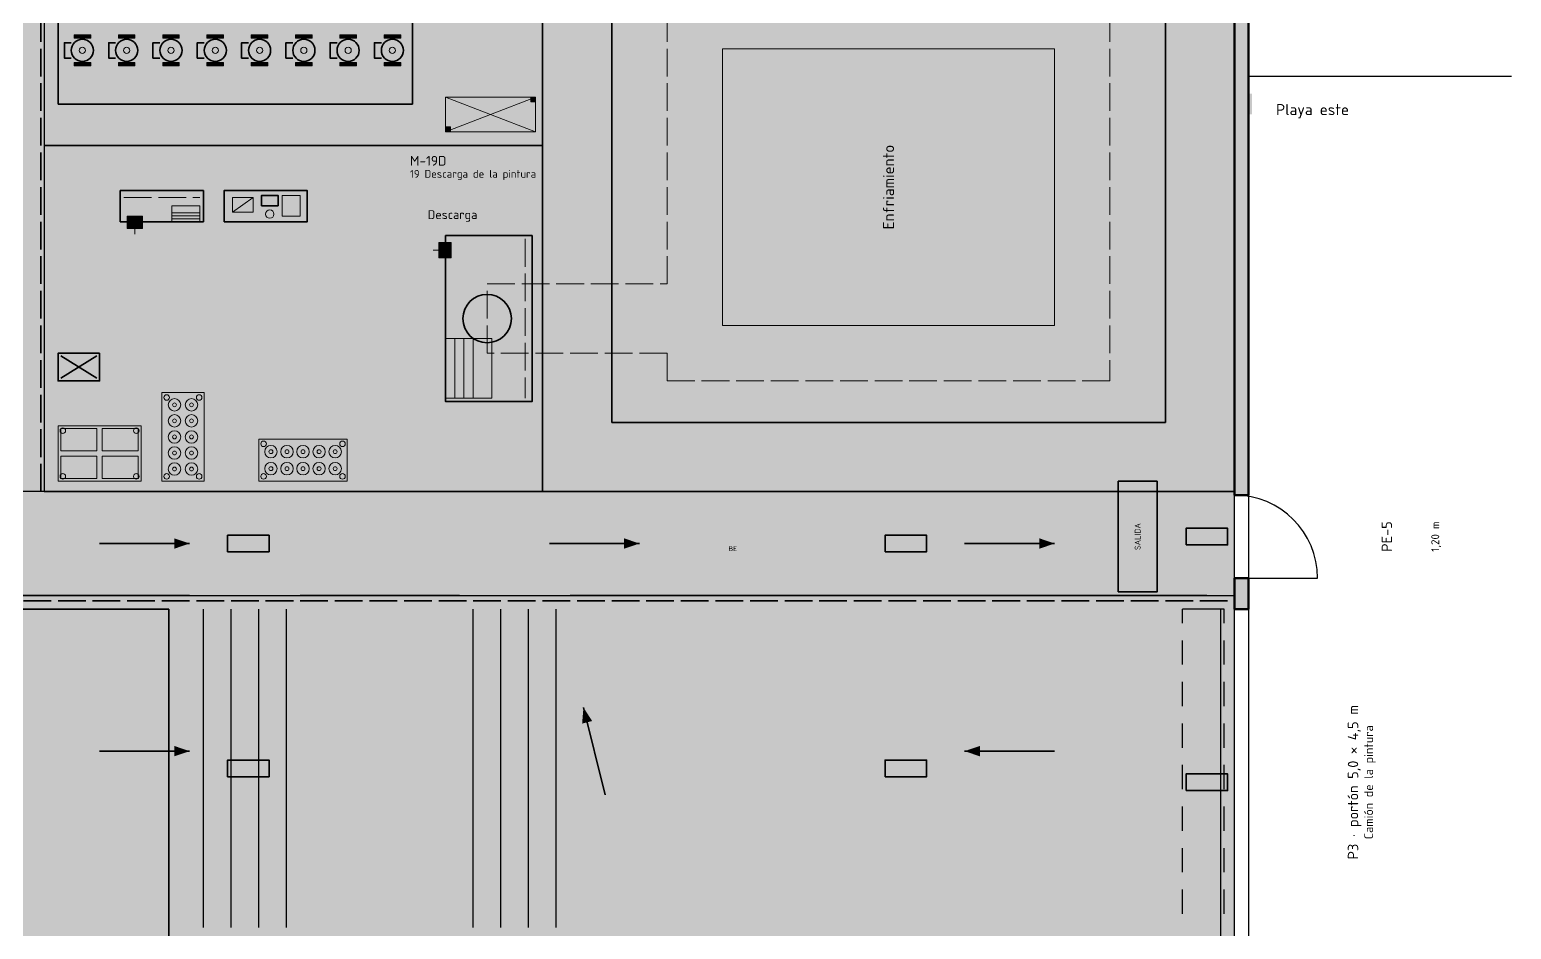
# Model space of a CAD drawing. Header units: millimetres. Extents: x 0 to 1189, y 0 to 841.
# Drawn here: x 678.9 to 893, y 304.8 to 434.8 of the extents above; entities that cross this region are included whole.
import ezdxf
from ezdxf.enums import TextEntityAlignment as Align

# ---------------------------------------------------------------- set-up
doc = ezdxf.new("R2010")
doc.units = ezdxf.units.MM
doc.linetypes.add('IRAM-E-TRAZOS', pattern=[5, 4, -1])
for name, color, linetype, lineweight in [('A-ABERTURA', 7, 'CONTINUOUS', 25), ('A-COLUMNA', 7, 'CONTINUOUS', 50), ('A-EQUIPO-FINO', 8, 'CONTINUOUS', 13), ('A-EQUIPO-OCULTO', 8, 'IRAM-E-TRAZOS', 13), ('A-EQUIPO-RELLENO', 9, 'CONTINUOUS', 13), ('A-EXTERIOR', 8, 'CONTINUOUS', 25), ('A-MURO', 7, 'CONTINUOUS', 50), ('A-RELLENO', 9, 'CONTINUOUS', 13), ('A-SECTOR', 1, 'CONTINUOUS', 25), ('A-SECTOR-TXT', 1, 'CONTINUOUS', 25), ('A-TEXTO', 7, 'CONTINUOUS', 18), ('I-SOLD', 211, 'CONTINUOUS', 35), ('S-ESCAPE', 3, 'CONTINUOUS', 35), ('S-SENAL', 7, 'CONTINUOUS', 18)]:
    doc.layers.add(name, color=color, linetype=linetype, lineweight=lineweight)
for name, color, linetype, lineweight, true_color in [('A-DEFENSA', 2, 'CONTINUOUS', 35, 0xe6b400), ('A-DEM-AM', 2, 'CONTINUOUS', 35, 0xd7a500), ('A-DEM-RO', 1, 'CONTINUOUS', 35, 0xd21e1e), ('A-EQUIPO', 30, 'CONTINUOUS', 35, 0xe67800), ('A-PASILLO', 2, 'IRAM-E-TRAZOS', 35, 0xd7a500), ('A-SENDA', 2, 'CONTINUOUS', 25, 0xd7a500)]:
    doc.layers.add(name, color=color, linetype=linetype, lineweight=lineweight, true_color=true_color)
doc.styles.add('ISO3098', font='isocpeur.ttf')

msp = doc.modelspace()

# ---------------------------------------------------------------- hatches: boundary and pattern name
at = {"layer": 'A-ABERTURA', "true_color": 0x3c3c3c}
h = msp.add_hatch(color=7, dxfattribs=at)
h.dxf.hatch_style = 1
h.paths.add_polyline_path([(851, 351), (851, 353.5), (855, 353.5), (855, 351)])
at = {"layer": 'A-COLUMNA', "true_color": 0x000000}
h = msp.add_hatch(color=7, dxfattribs=at)
h.dxf.hatch_style = 1
h.paths.add_polyline_path([(852.5, 422.5), (855.5, 422.5), (855.5, 425.5), (852.5, 425.5)])
h = msp.add_hatch(color=7, dxfattribs=at)
h.dxf.hatch_style = 1
h.paths.add_polyline_path([(699, 351), (703, 351), (703, 355), (699, 355)])
h = msp.add_hatch(color=7, dxfattribs=at)
h.dxf.hatch_style = 1
h.paths.add_polyline_path([(775, 351), (779, 351), (779, 355), (775, 355)])
h = msp.add_hatch(color=7, dxfattribs=at)
h.dxf.hatch_style = 1
h.paths.add_polyline_path([(851, 351), (855, 351), (855, 355), (851, 355)])
at = {"layer": 'A-EQUIPO-RELLENO', "true_color": 0xfff8f0}
h = msp.add_hatch(color=7, dxfattribs=at)
h.dxf.hatch_style = 1
h.paths.add_polyline_path([(763, 378), (843, 378), (843, 628), (763, 628)])
at = {"layer": 'A-EQUIPO-RELLENO', "true_color": 0xf0786e}
h = msp.add_hatch(color=7, dxfattribs=at)
h.dxf.hatch_style = 1
h.paths.add_polyline_path([(688.12, 431.75), (688.07, 432.16), (687.91, 432.55), (687.65, 432.88), (687.32, 433.14), (686.93, 433.3), (686.52, 433.35), (686.11, 433.3), (685.72, 433.14), (685.39, 432.88), (685.13, 432.55), (684.97, 432.16), (684.92, 431.75), (684.97, 431.34), (685.13, 430.95), (685.39, 430.62), (685.72, 430.36), (686.11, 430.2), (686.52, 430.15), (686.93, 430.2), (687.32, 430.36), (687.65, 430.62), (687.91, 430.95), (688.07, 431.34)])
at = {"layer": 'A-EQUIPO-RELLENO', "true_color": 0x969ba0}
h = msp.add_hatch(color=7, dxfattribs=at)
h.dxf.hatch_style = 1
h.paths.add_polyline_path([(685.32, 433.5), (687.72, 433.5), (687.72, 434), (685.32, 434)])
at = {"layer": 'A-EQUIPO-RELLENO', "true_color": 0xf0786e}
h = msp.add_hatch(color=7, dxfattribs=at)
h.dxf.hatch_style = 1
h.paths.add_polyline_path([(694.52, 431.75), (694.47, 432.16), (694.31, 432.55), (694.05, 432.88), (693.72, 433.14), (693.33, 433.3), (692.92, 433.35), (692.51, 433.3), (692.12, 433.14), (691.79, 432.88), (691.53, 432.55), (691.37, 432.16), (691.32, 431.75), (691.37, 431.34), (691.53, 430.95), (691.79, 430.62), (692.12, 430.36), (692.51, 430.2), (692.92, 430.15), (693.33, 430.2), (693.72, 430.36), (694.05, 430.62), (694.31, 430.95), (694.47, 431.34)])
at = {"layer": 'A-EQUIPO-RELLENO', "true_color": 0x969ba0}
h = msp.add_hatch(color=7, dxfattribs=at)
h.dxf.hatch_style = 1
h.paths.add_polyline_path([(691.72, 433.5), (694.12, 433.5), (694.12, 434), (691.72, 434)])
at = {"layer": 'A-EQUIPO-RELLENO', "true_color": 0xf0786e}
h = msp.add_hatch(color=7, dxfattribs=at)
h.dxf.hatch_style = 1
h.paths.add_polyline_path([(700.92, 431.75), (700.87, 432.16), (700.71, 432.55), (700.45, 432.88), (700.12, 433.14), (699.73, 433.3), (699.32, 433.35), (698.91, 433.3), (698.52, 433.14), (698.19, 432.88), (697.93, 432.55), (697.77, 432.16), (697.72, 431.75), (697.77, 431.34), (697.93, 430.95), (698.19, 430.62), (698.52, 430.36), (698.91, 430.2), (699.32, 430.15), (699.73, 430.2), (700.12, 430.36), (700.45, 430.62), (700.71, 430.95), (700.87, 431.34)])
at = {"layer": 'A-EQUIPO-RELLENO', "true_color": 0x969ba0}
h = msp.add_hatch(color=7, dxfattribs=at)
h.dxf.hatch_style = 1
h.paths.add_polyline_path([(698.12, 433.5), (700.52, 433.5), (700.52, 434), (698.12, 434)])
at = {"layer": 'A-EQUIPO-RELLENO', "true_color": 0xf0786e}
h = msp.add_hatch(color=7, dxfattribs=at)
h.dxf.hatch_style = 1
h.paths.add_polyline_path([(707.32, 431.75), (707.27, 432.16), (707.11, 432.55), (706.85, 432.88), (706.52, 433.14), (706.13, 433.3), (705.72, 433.35), (705.31, 433.3), (704.92, 433.14), (704.59, 432.88), (704.33, 432.55), (704.17, 432.16), (704.12, 431.75), (704.17, 431.34), (704.33, 430.95), (704.59, 430.62), (704.92, 430.36), (705.31, 430.2), (705.72, 430.15), (706.13, 430.2), (706.52, 430.36), (706.85, 430.62), (707.11, 430.95), (707.27, 431.34)])
at = {"layer": 'A-EQUIPO-RELLENO', "true_color": 0x969ba0}
h = msp.add_hatch(color=7, dxfattribs=at)
h.dxf.hatch_style = 1
h.paths.add_polyline_path([(704.52, 433.5), (706.92, 433.5), (706.92, 434), (704.52, 434)])
at = {"layer": 'A-EQUIPO-RELLENO', "true_color": 0xf0786e}
h = msp.add_hatch(color=7, dxfattribs=at)
h.dxf.hatch_style = 1
h.paths.add_polyline_path([(713.72, 431.75), (713.67, 432.16), (713.51, 432.55), (713.25, 432.88), (712.92, 433.14), (712.53, 433.3), (712.12, 433.35), (711.71, 433.3), (711.32, 433.14), (710.99, 432.88), (710.73, 432.55), (710.57, 432.16), (710.52, 431.75), (710.57, 431.34), (710.73, 430.95), (710.99, 430.62), (711.32, 430.36), (711.71, 430.2), (712.12, 430.15), (712.53, 430.2), (712.92, 430.36), (713.25, 430.62), (713.51, 430.95), (713.67, 431.34)])
at = {"layer": 'A-EQUIPO-RELLENO', "true_color": 0x969ba0}
h = msp.add_hatch(color=7, dxfattribs=at)
h.dxf.hatch_style = 1
h.paths.add_polyline_path([(710.92, 433.5), (713.32, 433.5), (713.32, 434), (710.92, 434)])
at = {"layer": 'A-EQUIPO-RELLENO', "true_color": 0xf0786e}
h = msp.add_hatch(color=7, dxfattribs=at)
h.dxf.hatch_style = 1
h.paths.add_polyline_path([(720.12, 431.75), (720.07, 432.16), (719.91, 432.55), (719.65, 432.88), (719.32, 433.14), (718.93, 433.3), (718.52, 433.35), (718.11, 433.3), (717.72, 433.14), (717.39, 432.88), (717.13, 432.55), (716.97, 432.16), (716.92, 431.75), (716.97, 431.34), (717.13, 430.95), (717.39, 430.62), (717.72, 430.36), (718.11, 430.2), (718.52, 430.15), (718.93, 430.2), (719.32, 430.36), (719.65, 430.62), (719.91, 430.95), (720.07, 431.34)])
at = {"layer": 'A-EQUIPO-RELLENO', "true_color": 0x969ba0}
h = msp.add_hatch(color=7, dxfattribs=at)
h.dxf.hatch_style = 1
h.paths.add_polyline_path([(717.32, 433.5), (719.72, 433.5), (719.72, 434), (717.32, 434)])
at = {"layer": 'A-EQUIPO-RELLENO', "true_color": 0xf0786e}
h = msp.add_hatch(color=7, dxfattribs=at)
h.dxf.hatch_style = 1
h.paths.add_polyline_path([(726.52, 431.75), (726.47, 432.16), (726.31, 432.55), (726.05, 432.88), (725.72, 433.14), (725.33, 433.3), (724.92, 433.35), (724.51, 433.3), (724.12, 433.14), (723.79, 432.88), (723.53, 432.55), (723.37, 432.16), (723.32, 431.75), (723.37, 431.34), (723.53, 430.95), (723.79, 430.62), (724.12, 430.36), (724.51, 430.2), (724.92, 430.15), (725.33, 430.2), (725.72, 430.36), (726.05, 430.62), (726.31, 430.95), (726.47, 431.34)])
at = {"layer": 'A-EQUIPO-RELLENO', "true_color": 0x969ba0}
h = msp.add_hatch(color=7, dxfattribs=at)
h.dxf.hatch_style = 1
h.paths.add_polyline_path([(723.72, 433.5), (726.12, 433.5), (726.12, 434), (723.72, 434)])
at = {"layer": 'A-EQUIPO-RELLENO', "true_color": 0xf0786e}
h = msp.add_hatch(color=7, dxfattribs=at)
h.dxf.hatch_style = 1
h.paths.add_polyline_path([(732.92, 431.75), (732.87, 432.16), (732.71, 432.55), (732.45, 432.88), (732.12, 433.14), (731.73, 433.3), (731.32, 433.35), (730.91, 433.3), (730.52, 433.14), (730.19, 432.88), (729.93, 432.55), (729.77, 432.16), (729.72, 431.75), (729.77, 431.34), (729.93, 430.95), (730.19, 430.62), (730.52, 430.36), (730.91, 430.2), (731.32, 430.15), (731.73, 430.2), (732.12, 430.36), (732.45, 430.62), (732.71, 430.95), (732.87, 431.34)])
at = {"layer": 'A-EQUIPO-RELLENO', "true_color": 0x969ba0}
h = msp.add_hatch(color=7, dxfattribs=at)
h.dxf.hatch_style = 1
h.paths.add_polyline_path([(730.12, 433.5), (732.52, 433.5), (732.52, 434), (730.12, 434)])
at = {"layer": 'A-EQUIPO-RELLENO', "true_color": 0xdcebfa}
h = msp.add_hatch(color=7, dxfattribs=at)
h.dxf.hatch_style = 1
h.paths.add_polyline_path([(779, 392), (827, 392), (827, 432), (779, 432)])
at = {"layer": 'A-EQUIPO-RELLENO', "true_color": 0x969ba0}
h = msp.add_hatch(color=7, dxfattribs=at)
h.dxf.hatch_style = 1
h.paths.add_polyline_path([(685.32, 429.5), (687.72, 429.5), (687.72, 430), (685.32, 430)])
h = msp.add_hatch(color=7, dxfattribs=at)
h.dxf.hatch_style = 1
h.paths.add_polyline_path([(691.72, 429.5), (694.12, 429.5), (694.12, 430), (691.72, 430)])
h = msp.add_hatch(color=7, dxfattribs=at)
h.dxf.hatch_style = 1
h.paths.add_polyline_path([(698.12, 429.5), (700.52, 429.5), (700.52, 430), (698.12, 430)])
h = msp.add_hatch(color=7, dxfattribs=at)
h.dxf.hatch_style = 1
h.paths.add_polyline_path([(704.52, 429.5), (706.92, 429.5), (706.92, 430), (704.52, 430)])
h = msp.add_hatch(color=7, dxfattribs=at)
h.dxf.hatch_style = 1
h.paths.add_polyline_path([(710.92, 429.5), (713.32, 429.5), (713.32, 430), (710.92, 430)])
h = msp.add_hatch(color=7, dxfattribs=at)
h.dxf.hatch_style = 1
h.paths.add_polyline_path([(717.32, 429.5), (719.72, 429.5), (719.72, 430), (717.32, 430)])
h = msp.add_hatch(color=7, dxfattribs=at)
h.dxf.hatch_style = 1
h.paths.add_polyline_path([(723.72, 429.5), (726.12, 429.5), (726.12, 430), (723.72, 430)])
h = msp.add_hatch(color=7, dxfattribs=at)
h.dxf.hatch_style = 1
h.paths.add_polyline_path([(730.12, 429.5), (732.52, 429.5), (732.52, 430), (730.12, 430)])
at = {"layer": 'A-EQUIPO-RELLENO', "true_color": 0xeeeeee}
h = msp.add_hatch(color=7, dxfattribs=at)
h.dxf.hatch_style = 1
h.paths.add_polyline_path([(752, 425), (739, 425), (739, 420), (752, 420)])
at = {"layer": 'A-EQUIPO-RELLENO', "true_color": 0x969ba0}
h = msp.add_hatch(color=7, dxfattribs=at)
h.dxf.hatch_style = 1
h.paths.add_polyline_path([(751.9, 424.9), (751.3, 424.9), (751.3, 424.3), (751.9, 424.3)])
h = msp.add_hatch(color=7, dxfattribs=at)
h.dxf.hatch_style = 1
h.paths.add_polyline_path([(739.7, 420.7), (739.1, 420.7), (739.1, 420.1), (739.7, 420.1)])
at = {"layer": 'A-EQUIPO-RELLENO', "true_color": 0xeedec0}
h = msp.add_hatch(color=7, dxfattribs=at)
h.dxf.hatch_style = 1
h.paths.add_polyline_path([(692, 407), (704, 407), (704, 411.5), (692, 411.5)])
h = msp.add_hatch(color=7, dxfattribs=at)
h.dxf.hatch_style = 1
h.paths.add_polyline_path([(707, 407), (719, 407), (719, 411.5), (707, 411.5)])
at = {"layer": 'A-EQUIPO-RELLENO', "true_color": 0xcdd0d4}
h = msp.add_hatch(color=7, dxfattribs=at)
h.dxf.hatch_style = 1
h.paths.add_polyline_path([(693, 406), (695.2, 406), (695.2, 407.8), (693, 407.8)])
at = {"layer": 'A-EQUIPO-RELLENO', "true_color": 0xeedec0}
h = msp.add_hatch(color=7, dxfattribs=at)
h.dxf.hatch_style = 1
h.paths.add_polyline_path([(739, 405), (739, 381), (751.5, 381), (751.5, 405)])
at = {"layer": 'A-EQUIPO-RELLENO', "true_color": 0xcdd0d4}
h = msp.add_hatch(color=7, dxfattribs=at)
h.dxf.hatch_style = 1
h.paths.add_polyline_path([(738, 404), (738, 401.8), (739.8, 401.8), (739.8, 404)])
at = {"layer": 'A-EQUIPO-RELLENO', "true_color": 0xf5cdc8}
h = msp.add_hatch(color=7, dxfattribs=at)
h.dxf.hatch_style = 1
h.paths.add_polyline_path([(689, 388), (683, 388), (683, 384), (689, 384)])
at = {"layer": 'A-EQUIPO-RELLENO', "true_color": 0xeeeeee}
h = msp.add_hatch(color=7, dxfattribs=at)
h.dxf.hatch_style = 1
h.paths.add_polyline_path([(698, 369.5), (704.1, 369.5), (704.1, 382.3), (698, 382.3)])
h = msp.add_hatch(color=7, dxfattribs=at)
h.dxf.hatch_style = 1
h.paths.add_polyline_path([(683, 369.5), (695, 369.5), (695, 377.5), (683, 377.5)])
at = {"layer": 'A-EQUIPO-RELLENO', "true_color": 0xfaecc8}
h = msp.add_hatch(color=7, dxfattribs=at)
h.dxf.hatch_style = 1
h.paths.add_polyline_path([(683.4, 373.9), (688.6, 373.9), (688.6, 377.1), (683.4, 377.1)])
h = msp.add_hatch(color=7, dxfattribs=at)
h.dxf.hatch_style = 1
h.paths.add_polyline_path([(689.4, 373.9), (694.6, 373.9), (694.6, 377.1), (689.4, 377.1)])
at = {"layer": 'A-EQUIPO-RELLENO', "true_color": 0xeeeeee}
h = msp.add_hatch(color=7, dxfattribs=at)
h.dxf.hatch_style = 1
h.paths.add_polyline_path([(712, 369.5), (724.8, 369.5), (724.8, 375.6), (712, 375.6)])
at = {"layer": 'A-EQUIPO-RELLENO', "true_color": 0xfaecc8}
h = msp.add_hatch(color=7, dxfattribs=at)
h.dxf.hatch_style = 1
h.paths.add_polyline_path([(683.4, 369.9), (688.6, 369.9), (688.6, 373.1), (683.4, 373.1)])
h = msp.add_hatch(color=7, dxfattribs=at)
h.dxf.hatch_style = 1
h.paths.add_polyline_path([(689.4, 369.9), (694.6, 369.9), (694.6, 373.1), (689.4, 373.1)])
at = {"layer": 'A-MURO', "true_color": 0x464646}
h = msp.add_hatch(color=7, dxfattribs=at)
h.dxf.hatch_style = 1
h.paths.add_polyline_path([(855, 640), (855, 367.5), (853, 367.5), (853, 638), (718, 638), (718, 640)])
h = msp.add_hatch(color=7, dxfattribs=at)
h.dxf.hatch_style = 1
h.paths.add_polyline_path([(855, 351), (853, 351), (853, 355.5), (855, 355.5)])
at = {"layer": 'A-RELLENO', "true_color": 0xf6cfc3}
h = msp.add_hatch(color=7, dxfattribs=at)
h.dxf.hatch_style = 1
h.paths.add_polyline_path([(753, 368), (853, 368), (853, 638), (753, 638)])
at = {"layer": 'A-RELLENO', "true_color": 0xf6f6f6}
h = msp.add_hatch(color=7, dxfattribs=at)
h.dxf.hatch_style = 1
h.paths.add_polyline_path([(666, 368), (681, 368), (681, 618), (666, 618)])
at = {"layer": 'A-RELLENO', "true_color": 0xf8d9c0}
h = msp.add_hatch(color=7, dxfattribs=at)
h.dxf.hatch_style = 1
h.paths.add_polyline_path([(681, 418), (753, 418), (753, 523), (681, 523)])
at = {"layer": 'A-RELLENO', "true_color": 0xf6cfc3}
h = msp.add_hatch(color=7, dxfattribs=at)
h.dxf.hatch_style = 1
h.paths.add_polyline_path([(681, 368), (753, 368), (753, 418), (681, 418)])
at = {"layer": 'A-RELLENO', "true_color": 0xfff4b4}
h = msp.add_hatch(color=7, dxfattribs=at)
h.dxf.hatch_style = 1
h.paths.add_polyline_path([(93, 353), (853, 353), (853, 368), (93, 368)])
at = {"layer": 'A-RELLENO', "true_color": 0xe2e2e2}
h = msp.add_hatch(color=7, dxfattribs=at)
h.dxf.hatch_style = 1
h.paths.add_polyline_path([(93, 303), (853, 303), (853, 353), (93, 353)])
at = {"layer": 'S-ESCAPE', "true_color": 0x008c46}
h = msp.add_hatch(color=7, dxfattribs=at)
h.dxf.hatch_style = 1
h.paths.add_polyline_path([(836.2, 353.5), (841.8, 353.5), (841.8, 369.5), (836.2, 369.5)])
h = msp.add_hatch(color=7, dxfattribs=at)
h.dxf.hatch_style = 1
h.paths.add_polyline_path([(846, 360.3), (849, 360.3), (849, 362.7), (846, 362.7)])
h = msp.add_hatch(color=7, dxfattribs=at)
h.dxf.hatch_style = 1
h.paths.add_polyline_path([(702, 360.5), (699.8, 361.25), (699.8, 359.75)])
h = msp.add_hatch(color=7, dxfattribs=at)
h.dxf.hatch_style = 1
h.paths.add_polyline_path([(707.5, 359.3), (710.5, 359.3), (710.5, 361.7), (707.5, 361.7)])
h = msp.add_hatch(color=7, dxfattribs=at)
h.dxf.hatch_style = 1
h.paths.add_polyline_path([(767, 360.5), (764.8, 361.25), (764.8, 359.75)])
h = msp.add_hatch(color=7, dxfattribs=at)
h.dxf.hatch_style = 1
h.paths.add_polyline_path([(802.5, 359.3), (805.5, 359.3), (805.5, 361.7), (802.5, 361.7)])
h = msp.add_hatch(color=7, dxfattribs=at)
h.dxf.hatch_style = 1
h.paths.add_polyline_path([(827, 360.5), (824.8, 361.25), (824.8, 359.75)])
h = msp.add_hatch(color=7, dxfattribs=at)
h.dxf.hatch_style = 1
h.paths.add_polyline_path([(758.92, 336.81), (758.73, 334.49), (760.18, 334.85)])
h = msp.add_hatch(color=7, dxfattribs=at)
h.dxf.hatch_style = 1
h.paths.add_polyline_path([(702, 330.5), (699.8, 331.25), (699.8, 329.75)])
h = msp.add_hatch(color=7, dxfattribs=at)
h.dxf.hatch_style = 1
h.paths.add_polyline_path([(814, 330.5), (816.2, 329.75), (816.2, 331.25)])
h = msp.add_hatch(color=7, dxfattribs=at)
h.dxf.hatch_style = 1
h.paths.add_polyline_path([(707.5, 326.8), (710.5, 326.8), (710.5, 329.2), (707.5, 329.2)])
h = msp.add_hatch(color=7, dxfattribs=at)
h.dxf.hatch_style = 1
h.paths.add_polyline_path([(802.5, 326.8), (805.5, 326.8), (805.5, 329.2), (802.5, 329.2)])
h = msp.add_hatch(color=7, dxfattribs=at)
h.dxf.hatch_style = 1
h.paths.add_polyline_path([(846, 324.8), (849, 324.8), (849, 327.2), (846, 327.2)])
at = {"layer": 'S-SENAL', "true_color": 0x005aaa}
h = msp.add_hatch(color=7, dxfattribs=at)
h.dxf.hatch_style = 1
h.paths.add_polyline_path([(782.9, 356), (782.78, 356.74), (782.44, 357.41), (781.91, 357.94), (781.24, 358.28), (780.5, 358.4), (779.76, 358.28), (779.09, 357.94), (778.56, 357.41), (778.22, 356.74), (778.1, 356), (778.22, 355.26), (778.56, 354.59), (779.09, 354.06), (779.76, 353.72), (780.5, 353.6), (781.24, 353.72), (781.91, 354.06), (782.44, 354.59), (782.78, 355.26)])

# ---------------------------------------------------------------- linework, layer by layer
at = {"layer": 'A-ABERTURA'}
for p, q in [((853, 355.5), (865, 355.5)), ((845.5, 349), (845.5, 351)), ((851.5, 351), (845.5, 351)), ((851, 301), (851, 351)), ((851.5, 349), (851.5, 351)), ((853, 301), (853, 351)), ((845.5, 343), (845.5, 346.5)), ((851.5, 343), (851.5, 346.5)), ((845.5, 337), (845.5, 340.5)), ((851.5, 337), (851.5, 340.5)), ((845.5, 331), (845.5, 334.5)), ((851.5, 331), (851.5, 334.5)), ((845.5, 325), (845.5, 328.5)), ((851.5, 325), (851.5, 328.5)), ((845.5, 319), (845.5, 322.5)), ((851.5, 319), (851.5, 322.5)), ((845.5, 313), (845.5, 316.5)), ((851.5, 313), (851.5, 316.5)), ((845.5, 307), (845.5, 310.5)), ((851.5, 307), (851.5, 310.5))]:
    msp.add_line(p, q, dxfattribs=at)
msp.add_arc((853, 355.5), 12, 0, 90, dxfattribs=at)
at = {"layer": 'A-DEFENSA'}
for p, q in [((666, 353), (702, 353)), ((718, 353), (741, 353)), ((757, 353), (849, 353))]:
    msp.add_line(p, q, dxfattribs=at)
at = {"layer": 'A-DEM-AM'}
msp.add_lwpolyline([(683, 424), (734.2, 424), (734.2, 517), (683, 517)], close=True, dxfattribs=at)
at = {"layer": 'A-DEM-RO'}
for p, q in [((688.6, 387.6), (683.4, 384.4)), ((688.6, 384.4), (683.4, 387.6))]:
    msp.add_line(p, q, dxfattribs=at)
msp.add_lwpolyline([(689, 388), (683, 388), (683, 384), (689, 384)], close=True, dxfattribs=at)
at = {"layer": 'A-EQUIPO'}
for points in [[(763, 378), (843, 378), (843, 628), (763, 628)], [(692, 407), (704, 407), (704, 411.5), (692, 411.5)], [(707, 407), (719, 407), (719, 411.5), (707, 411.5)], [(712.4, 409.3), (714.8, 409.3), (714.8, 410.8), (712.4, 410.8)], [(739, 405), (739, 381), (751.5, 381), (751.5, 405)]]:
    msp.add_lwpolyline(points, close=True, dxfattribs=at)
for points in [[(684.92, 430.65), (683.92, 430.65), (683.92, 432.85), (684.92, 432.85)], [(691.32, 430.65), (690.32, 430.65), (690.32, 432.85), (691.32, 432.85)], [(697.72, 430.65), (696.72, 430.65), (696.72, 432.85), (697.72, 432.85)], [(704.12, 430.65), (703.12, 430.65), (703.12, 432.85), (704.12, 432.85)], [(710.52, 430.65), (709.52, 430.65), (709.52, 432.85), (710.52, 432.85)], [(716.92, 430.65), (715.92, 430.65), (715.92, 432.85), (716.92, 432.85)], [(723.32, 430.65), (722.32, 430.65), (722.32, 432.85), (723.32, 432.85)], [(729.72, 430.65), (728.72, 430.65), (728.72, 432.85), (729.72, 432.85)]]:
    msp.add_lwpolyline(points, dxfattribs=at)
for centre, radius in [((686.52, 431.75), 1.6), ((692.92, 431.75), 1.6), ((699.32, 431.75), 1.6), ((705.72, 431.75), 1.6), ((712.12, 431.75), 1.6), ((718.52, 431.75), 1.6), ((724.92, 431.75), 1.6), ((731.32, 431.75), 1.6), ((745, 393), 3.5)]:
    msp.add_circle(centre, radius, dxfattribs=at)
at = {"layer": 'A-EQUIPO-FINO'}
for p, q in [((752, 425), (739, 420)), ((752, 420), (739, 425)), ((708.2, 408.4), (711.2, 410.5)), ((699.44, 408.28), (703.5, 408.28)), ((699.44, 407.85), (703.5, 407.85)), ((699.44, 407.42), (703.5, 407.42)), ((694.1, 406), (694.1, 405.2)), ((738, 402.9), (737.2, 402.9)), ((740.33, 390.12), (740.33, 381.5)), ((741.65, 390.12), (741.65, 381.5)), ((742.98, 390.12), (742.98, 381.5))]:
    msp.add_line(p, q, dxfattribs=at)
for points in [[(685.32, 433.5), (687.72, 433.5), (687.72, 434), (685.32, 434)], [(691.72, 433.5), (694.12, 433.5), (694.12, 434), (691.72, 434)], [(698.12, 433.5), (700.52, 433.5), (700.52, 434), (698.12, 434)], [(704.52, 433.5), (706.92, 433.5), (706.92, 434), (704.52, 434)], [(710.92, 433.5), (713.32, 433.5), (713.32, 434), (710.92, 434)], [(717.32, 433.5), (719.72, 433.5), (719.72, 434), (717.32, 434)], [(723.72, 433.5), (726.12, 433.5), (726.12, 434), (723.72, 434)], [(730.12, 433.5), (732.52, 433.5), (732.52, 434), (730.12, 434)], [(779, 392), (827, 392), (827, 432), (779, 432)], [(685.32, 429.5), (687.72, 429.5), (687.72, 430), (685.32, 430)], [(691.72, 429.5), (694.12, 429.5), (694.12, 430), (691.72, 430)], [(698.12, 429.5), (700.52, 429.5), (700.52, 430), (698.12, 430)], [(704.52, 429.5), (706.92, 429.5), (706.92, 430), (704.52, 430)], [(710.92, 429.5), (713.32, 429.5), (713.32, 430), (710.92, 430)], [(717.32, 429.5), (719.72, 429.5), (719.72, 430), (717.32, 430)], [(723.72, 429.5), (726.12, 429.5), (726.12, 430), (723.72, 430)], [(730.12, 429.5), (732.52, 429.5), (732.52, 430), (730.12, 430)], [(752, 425), (739, 425), (739, 420), (752, 420)], [(751.9, 424.9), (751.3, 424.9), (751.3, 424.3), (751.9, 424.3)], [(739.7, 420.7), (739.1, 420.7), (739.1, 420.1), (739.7, 420.1)], [(699.44, 407), (703.5, 407), (703.5, 409.3), (699.44, 409.3)], [(708.2, 408.4), (711.2, 408.4), (711.2, 410.5), (708.2, 410.5)], [(715.4, 407.8), (718, 407.8), (718, 410.8), (715.4, 410.8)], [(693, 406), (695.2, 406), (695.2, 407.8), (693, 407.8)], [(738, 404), (738, 401.8), (739.8, 401.8), (739.8, 404)], [(739, 390.12), (739, 381.5), (745.7, 381.5), (745.7, 390.12)], [(698, 369.5), (704.1, 369.5), (704.1, 382.3), (698, 382.3)], [(683, 369.5), (695, 369.5), (695, 377.5), (683, 377.5)], [(683.4, 373.9), (688.6, 373.9), (688.6, 377.1), (683.4, 377.1)], [(689.4, 373.9), (694.6, 373.9), (694.6, 377.1), (689.4, 377.1)], [(712, 369.5), (724.8, 369.5), (724.8, 375.6), (712, 375.6)], [(683.4, 369.9), (688.6, 369.9), (688.6, 373.1), (683.4, 373.1)], [(689.4, 369.9), (694.6, 369.9), (694.6, 373.1), (689.4, 373.1)]]:
    msp.add_lwpolyline(points, close=True, dxfattribs=at)
for centre, radius in [((686.52, 431.75), 0.45), ((692.92, 431.75), 0.45), ((699.32, 431.75), 0.45), ((705.72, 431.75), 0.45), ((712.12, 431.75), 0.45), ((718.52, 431.75), 0.45), ((724.92, 431.75), 0.45), ((731.32, 431.75), 0.45), ((713.6, 408.1), 0.6), ((698.7, 381.6), 0.4), ((699.83, 380.54), 0.9), ((702.28, 380.54), 0.9), ((703.4, 381.6), 0.4), ((699.83, 378.22), 0.9), ((699.83, 380.54), 0.28), ((702.28, 378.22), 0.9), ((702.28, 380.54), 0.28), ((683.7, 376.8), 0.4), ((694.3, 376.8), 0.4), ((699.83, 378.22), 0.28), ((702.28, 378.22), 0.28), ((699.83, 375.9), 0.9), ((699.83, 375.9), 0.28), ((702.28, 375.9), 0.9), ((702.28, 375.9), 0.28), ((712.7, 374.9), 0.4), ((724.1, 374.9), 0.4), ((699.83, 373.58), 0.9), ((699.83, 373.58), 0.28), ((702.28, 373.58), 0.9), ((702.28, 373.58), 0.28), ((713.76, 373.77), 0.9), ((713.76, 373.77), 0.28), ((716.08, 373.77), 0.9), ((716.08, 373.77), 0.28), ((718.4, 373.77), 0.9), ((718.4, 373.77), 0.28), ((720.72, 373.77), 0.9), ((720.72, 373.77), 0.28), ((723.04, 373.77), 0.9), ((723.04, 373.77), 0.28), ((683.7, 370.2), 0.4), ((694.3, 370.2), 0.4), ((698.7, 370.2), 0.4), ((699.83, 371.26), 0.9), ((699.83, 371.26), 0.28), ((702.28, 371.26), 0.9), ((702.28, 371.26), 0.28), ((703.4, 370.2), 0.4), ((712.7, 370.2), 0.4), ((713.76, 371.32), 0.9), ((713.76, 371.32), 0.28), ((716.08, 371.32), 0.9), ((716.08, 371.32), 0.28), ((718.4, 371.32), 0.9), ((718.4, 371.32), 0.28), ((720.72, 371.32), 0.9), ((720.72, 371.32), 0.28), ((723.04, 371.32), 0.9), ((723.04, 371.32), 0.28), ((724.1, 370.2), 0.4)]:
    msp.add_circle(centre, radius, dxfattribs=at)
at = {"layer": 'A-EQUIPO-OCULTO'}
for p, q in [((692.5, 410.5), (703.5, 410.5)), ((750.5, 404.5), (750.5, 381.5))]:
    msp.add_line(p, q, dxfattribs=at)
msp.add_lwpolyline([(771, 578), (743, 578), (743, 588), (771, 588), (771, 604), (630, 604), (630, 612), (771, 612), (771, 622), (835, 622), (835, 384), (771, 384), (771, 388), (745, 388), (745, 398), (771, 398), (771, 578)], dxfattribs=at)
at = {"layer": 'A-EXTERIOR'}
msp.add_lwpolyline([(893, 428), (855, 428), (855, 168)], dxfattribs=at)
at = {"layer": 'A-MURO'}
for points in [[(855, 640), (855, 367.5), (853, 367.5), (853, 638), (718, 638), (718, 640)], [(855, 351), (853, 351), (853, 355.5), (855, 355.5)]]:
    msp.add_lwpolyline(points, close=True, dxfattribs=at)
at = {"layer": 'A-PASILLO'}
for p, q in [((680.5, 368), (680.5, 618)), ((93, 352.2), (853, 352.2))]:
    msp.add_line(p, q, dxfattribs=at)
at = {"layer": 'A-SECTOR'}
for points in [[(753, 368), (853, 368), (853, 638), (753, 638)], [(681, 418), (753, 418), (753, 523), (681, 523)], [(681, 368), (753, 368), (753, 418), (681, 418)]]:
    msp.add_lwpolyline(points, close=True, dxfattribs=at)
at = {"layer": 'A-SENDA'}
for p, q in [((704, 305), (704, 351)), ((708, 305), (708, 351)), ((712, 305), (712, 351)), ((716, 305), (716, 351)), ((743, 305), (743, 351)), ((747, 305), (747, 351)), ((751, 305), (751, 351)), ((755, 305), (755, 351))]:
    msp.add_line(p, q, dxfattribs=at)
msp.add_lwpolyline([(93, 353), (853, 353), (853, 368), (93, 368)], close=True, dxfattribs=at)
at = {"layer": 'I-SOLD'}
msp.add_lwpolyline([(736, 154.5), (736, 162), (699, 162), (699, 351), (453.5, 351), (453.5, 614)], dxfattribs=at)
at = {"layer": 'S-ESCAPE'}
for p, q in [((689, 360.5), (702, 360.5)), ((754, 360.5), (767, 360.5)), ((814, 360.5), (827, 360.5)), ((762.08, 324.19), (758.92, 336.81)), ((689, 330.5), (702, 330.5)), ((827, 330.5), (814, 330.5))]:
    msp.add_line(p, q, dxfattribs=at)
for points in [[(836.2, 353.5), (841.8, 353.5), (841.8, 369.5), (836.2, 369.5)], [(846, 360.3), (852, 360.3), (852, 362.7), (846, 362.7)], [(707.5, 359.3), (713.5, 359.3), (713.5, 361.7), (707.5, 361.7)], [(802.5, 359.3), (808.5, 359.3), (808.5, 361.7), (802.5, 361.7)], [(707.5, 326.8), (713.5, 326.8), (713.5, 329.2), (707.5, 329.2)], [(802.5, 326.8), (808.5, 326.8), (808.5, 329.2), (802.5, 329.2)], [(846, 324.8), (852, 324.8), (852, 327.2), (846, 327.2)]]:
    msp.add_lwpolyline(points, close=True, dxfattribs=at)

# ---------------------------------------------------------------- texts
at = {"layer": 'A-SECTOR-TXT', "style": 'ISO3098'}
for s, height, p in [('M-19D', 1.4, (733.86, 416.5)), ('19 Descarga de la pintura', 1.12, (733.86, 414.47))]:
    msp.add_text(s, height=height, dxfattribs=at).set_placement(p, align=Align.TOP_LEFT)
at = {"layer": 'A-TEXTO', "style": 'ISO3098'}
msp.add_text('Playa este', height=1.6, dxfattribs=at).set_placement((859, 424), align=Align.TOP_LEFT)
for s, height, p in [('Enfriamiento', 1.6, (803, 412)), ('SALIDA', 0.847, (839, 361.5)), ('PE-5', 1.5, (875, 361.5)), ('P3 · portón 5,0 × 4,5 m', 1.5, (870.12, 326)), ('Camión de la pintura', 1.275, (872.38, 326))]:
    msp.add_text(s, height=height, rotation=90, dxfattribs=at).set_placement(p, align=Align.MIDDLE_CENTER)
for s, height, p in [('Descarga', 1.28, (740, 407)), ('BE', 0.7, (780.5, 359.2))]:
    msp.add_text(s, height=height, dxfattribs=at).set_placement(p, align=Align.BOTTOM_CENTER)
at = {"layer": 'S-ESCAPE', "style": 'ISO3098'}
msp.add_text('1,20 m', height=1.155, rotation=90, dxfattribs=at).set_placement((882, 361.5), align=Align.MIDDLE_CENTER)

doc.saveas('drawing.dxf')
